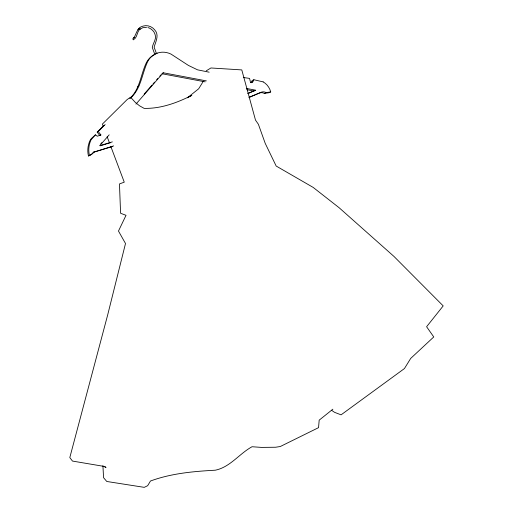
<?xml version="1.0" encoding="UTF-8"?>
<svg xmlns="http://www.w3.org/2000/svg" width="513" height="513" viewBox="0 0 513 513"><rect width="100%" height="100%" fill="white"/><g stroke="black" fill="none" stroke-linecap="round" stroke-linejoin="round"><path stroke-width="0.77" d="M253.871 79.733L252.101 80.618L251.011 82.766L252.781 81.888L253.871 79.733L263.156 81.881M203.417 81.131L198.678 88.775L187.386 97.81L191.824 95.347C177.126 102.818 160.813 108.794 144.134 108.371L139.53 105.793L135.374 102.459L130.552 97.194L127.012 99.682L102.395 124.082L103.235 126.313M157.183 53.166L156.523 53.698L154.124 47.177C155.631 41.63 159.562 35.121 154.669 29.831C151.989 26.439 147.25 24.804 143.082 26.092C136.977 27.369 136.631 33.8 133.778 37.981L134.38 37.398L132.784 38.776L133.271 39.854C137.696 37.596 136.593 31.735 140.19 28.863L139.574 29.465L142.813 27.683L146.551 27.33M129.751 98.477C140.017 89.179 140.626 74.776 146.256 62.932A19.077 17.808 59 0 1 154.105 54.949M130.443 98.239C141.069 88.781 141.844 74.09 147.526 61.919A19.18 17.891 59.1 0 1 155.407 53.891L157.517 53.031A19.18 17.891 59.1 0 1 171.06 54.122L188.406 65.414L197.556 69.839L209.163 72.186M100.792 143.852L101.837 142.652M144.153 94.11L151.995 85.12M153.034 83.92L154.605 82.118M156.696 79.727L157.741 78.527M159.832 76.129L160.877 74.93M109.186 134.829L99.734 145.673L112.347 141.877M135.964 104.101L163.269 72.775L206.348 80.887M105.165 124.556L98.233 131.482L100.888 134.951L99.855 135.586L97.213 132.136L104.107 125.249M95.418 134.816L91.064 139.78A23.899 23.053 56.8 0 0 89.422 155.439L88.441 155.965A23.771 22.938 56.6 0 1 90.083 140.395L91.25 138.613L95.418 134.816L97.265 136.227L100.888 134.951M137.914 29.626L138.529 29.023M138.888 28.664L139.504 28.061M155.554 54.096L156.215 53.564M332.866 409.207L319.182 420.16L318.554 427.65L280.284 446.522L275.609 447.24L261.476 447.4L252.037 446.733C239.321 453.678 230.164 467.157 215.313 470.203C193.395 471.396 171.22 473.377 150.476 481.014L147.667 485.702L144.256 487.35L106.762 481.47L103.562 477.686L102.921 465.682M137.689 86.832L138.92 85.94M162.371 73.41L163.269 72.775M99.041 130.308L100.073 129.648M97.213 132.136L98.233 131.482M206.213 70.852L210.92 67.972L241.783 69.915L255.5 120.113L258.385 124.268L265.227 143.383L276.18 166.045L313.186 187.418L339.08 207.694L393.978 256.442L443.194 305.902L426.598 326.73L433.761 336.945L410.695 358.42L404.436 368.558L341.087 414.837L334.617 412.362L331.494 410.227M113.674 145.91L93.225 152.316L112.571 146.487M248.221 93.398L255.166 90.403M248.933 97.464L259.636 92.962A6.541 6.002 71 0 1 264.298 93.411L266.125 92.59L270.71 91.923A15.313 14.056 70.4 0 0 263.156 81.881M270.71 91.923L268.857 92.744L264.298 93.411M249.26 97.265L261.444 92.135A6.579 6.028 71.1 0 1 266.125 92.59M247.696 93.533L255.692 90.185L246.291 88.416M252.781 81.888L250.581 82.664L249.555 78.393L243.335 77.508M106.845 143.832L110.519 142.697M100.144 145.82L106.101 144.05M147.879 27.555C150.508 28.151 153.913 30.793 154.888 33.935C157.125 38.802 152.925 42.925 152.29 47.51L154.9 54.622M161.916 73.731L205.162 81.856M246.83 89.692L253.909 91.019M104.96 466.458L106.018 467.644L103.786 466.355L72.474 461.065L69.806 457.57L107.679 314.937L125.505 243.515L118.477 231.049L126.025 215.313L120.587 213.267L119.465 183.936L124.255 182.16L110.802 146.417M107.159 136.74L109.404 142.697M92.924 152.727A10.196 9.856 49.1 0 1 88.441 155.965M94.225 151.771A10.254 9.907 49.3 0 1 89.422 155.439"/></g></svg>
